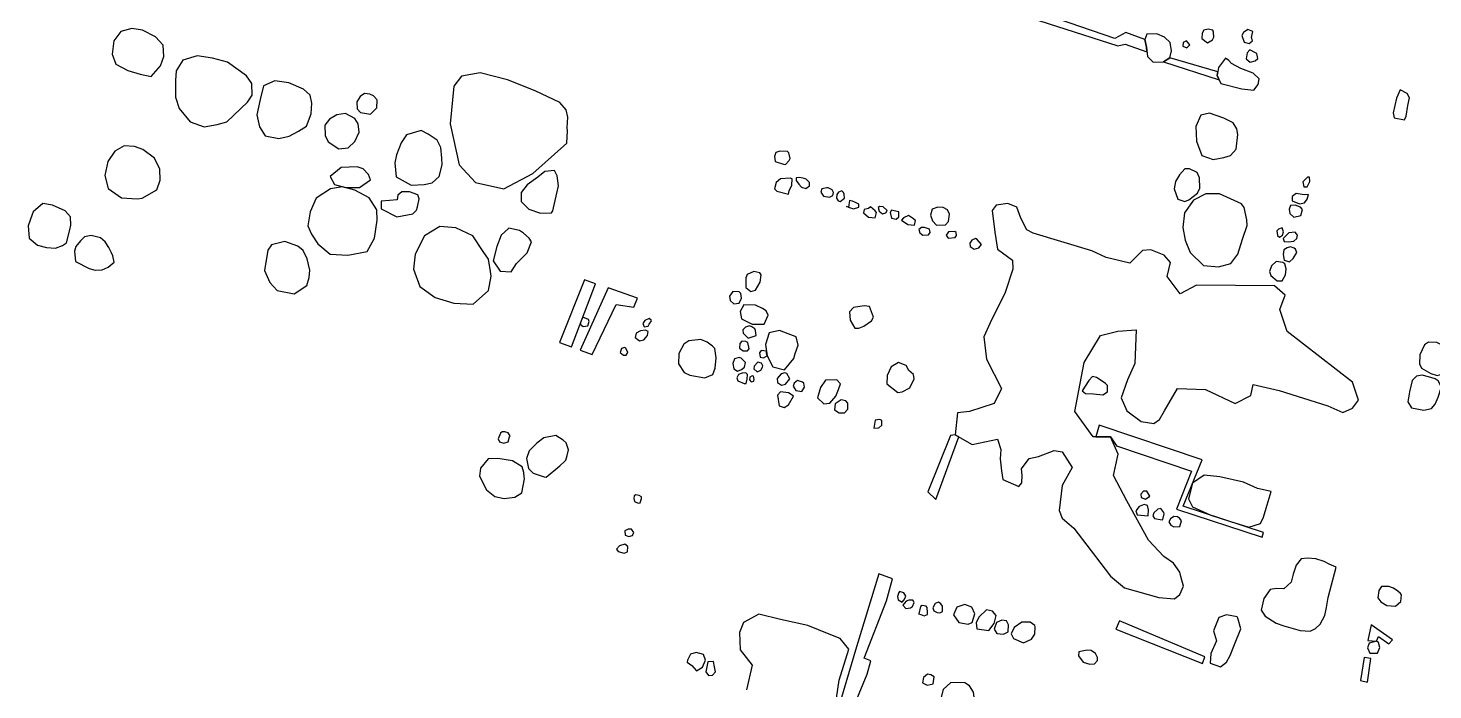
# Model space of a CAD drawing. Extents: x 154 to 1670, y 52 to 1730.
# Drawn here: x 758 to 1290, y 737 to 988 of the extents above; entities that cross this region are included whole.
import ezdxf

# ---------------------------------------------------------------- set-up
doc = ezdxf.new("R2010")
doc.units = 0

msp = doc.modelspace()

# ---------------------------------------------------------------- linework, layer by layer
at = {"layer": ''}
for points in [[(1181.789196, 980.539804), (1181.212349, 983.529824), (1173.918936, 986.204475), (1169.773228, 983.855174), (1075.140493, 1016.430024), (1067.529715, 1020.559764), (1078.469834, 1057.00687), (1089.328118, 1088.529824), (1090.507759, 1094.567748), (1084.469834, 1095.727429), (1066.080613, 1030.683517), (1061.888996, 1017.154575), (1073.505763, 1013.322239), (1127.885004, 994.919046), (1170.90696, 981.144595), (1173.639495, 981.781321), (1181.968836, 978.767349), (1181.789196, 980.539804), (1181.789196, 980.539804)], [(807.855064, 973.537808), (809.212349, 977.084714), (808.87702, 981.330223), (805.968836, 984.459964), (801.026721, 987.052778), (796.980813, 987.733417), (792.815144, 986.599685), (790.24229, 982.952978), (789.521731, 977.891102), (790.994785, 974.104675), (795.477819, 971.769345), (800.140493, 970.37214), (804.405962, 969.473936), (807.855064, 973.537808), (807.855064, 973.537808)], [(1188.244286, 975.096691), (1190.577619, 976.609665), (1191.276222, 979.160563), (1190.719335, 982.330223), (1188.607559, 984.344196), (1185.7373, 985.641601), (1181.950872, 985.463956), (1181.212349, 983.529824), (1181.789196, 980.539804), (1182.126521, 977.072738), (1184.298178, 974.958966), (1188.244286, 975.096691), (1188.244286, 975.096691)], [(1206.803168, 983.318247), (1207.38201, 984.414056), (1207.24229, 986.288307), (1206.885004, 987.044794), (1205.130513, 987.424036), (1203.575623, 987.04679), (1202.898976, 985.891102), (1202.717339, 983.839205), (1204.928916, 982.242399), (1206.803168, 983.318247), (1206.803168, 983.318247)], [(1221.930912, 983.050782), (1221.571631, 984.248387), (1222.130513, 986.579724), (1220.178417, 987.238407), (1218.563647, 986.182519), (1217.984805, 985.00687), (1218.761252, 982.495892), (1220.753268, 981.974934), (1221.930912, 983.050782), (1221.930912, 983.050782)], [(1198.25227, 981.529824), (1196.996781, 983.004874), (1195.721332, 982.308267), (1195.621531, 981.032818), (1197.136501, 980.374136), (1198.25227, 981.529824), (1198.25227, 981.529824)], [(829.387998, 951.264355), (832.996781, 952.318247), (840.892988, 959.709465), (842.587599, 962.398088), (842.571631, 966.843198), (840.539695, 969.693497), (833.268238, 974.859166), (827.587599, 976.398088), (821.769236, 977.276331), (816.368038, 975.625633), (813.773228, 971.56176), (813.633507, 967.935014), (813.549675, 961.695493), (814.982809, 957.310263), (819.164445, 952.346192), (824.505763, 950.370144), (829.387998, 951.264355), (829.387998, 951.264355)], [(1208.589595, 969.805273), (1208.849076, 971.240403), (1190.577619, 976.609665), (1188.244286, 975.096691), (1209.366042, 968.150583), (1208.589595, 969.805273), (1208.589595, 969.805273)], [(1224.174425, 966.388108), (1224.553667, 968.639605), (1222.202369, 970.715453), (1217.619535, 972.529824), (1213.972829, 974.346192), (1213.016741, 975.58172), (1211.723328, 976.459964), (1209.130513, 972.833217), (1208.589595, 969.805273), (1209.962848, 966.815253), (1217.894984, 964.737409), (1222.517739, 964.296291), (1224.174425, 966.388108), (1224.174425, 966.388108)], [(1222.942888, 975.418048), (1223.998777, 976.254375), (1223.601571, 978.168547), (1223.162449, 978.505872), (1221.030713, 979.563756), (1219.994785, 978.388108), (1219.615543, 976.116651), (1221.108557, 974.941002), (1222.942888, 975.418048), (1222.942888, 975.418048)], [(949.080613, 932.707469), (961.920932, 944.180523), (962.202369, 948.905074), (962.082609, 949.980922), (962.324126, 954.106671), (961.76724, 956.817249), (959.298178, 959.607669), (949.952868, 964.07673), (939.511751, 968.248387), (929.090593, 970.865154), (922.054665, 969.651581), (919.162449, 965.807269), (917.739296, 951.517848), (921.100573, 935.931022), (927.393986, 929.330223), (938.116541, 926.913058), (949.080613, 932.707469), (949.080613, 932.707469)], [(856.671431, 946.845194), (860.280214, 948.697489), (863.310154, 950.689505), (865.046681, 955.272339), (865.308158, 959.398088), (864.631511, 962.408068), (862.060653, 964.681521), (856.541691, 967.054774), (851.220334, 967.815253), (846.894984, 965.942998), (845.637499, 960.723437), (844.437898, 954.982918), (845.39199, 950.340203), (847.563647, 947.010862), (852.823128, 945.911062), (856.671431, 946.845194), (856.671431, 946.845194)], [(1280.310154, 954.46196), (1280.890992, 958.527828), (1281.569635, 961.336211), (1280.693387, 963.010862), (1277.924924, 964.368148), (1276.587599, 961.260363), (1275.348078, 955.759365), (1275.72732, 953.845194), (1279.573627, 953.04679), (1280.310154, 954.46196), (1280.310154, 954.46196)], [(889.900972, 957.57174), (890.000773, 960.519844), (889.881012, 960.799285), (888.667439, 962.096691), (887.25227, 962.833217), (885.220334, 963.074734), (883.583607, 961.939006), (882.368038, 959.84719), (882.425922, 957.216451), (883.781212, 955.801281), (887.567639, 955.180523), (889.900972, 957.57174), (889.900972, 957.57174)], [(878.990793, 942.449984), (881.583607, 944.859166), (883.278218, 948.346192), (882.900972, 951.555772), (881.547679, 953.489904), (878.040693, 955.443996), (874.791192, 954.909066), (872.020733, 953.296291), (870.246282, 951.064754), (870.304166, 947.138607), (871.437898, 944.645593), (875.501771, 942.052778), (878.990793, 942.449984), (878.990793, 942.449984)], [(1211.164445, 938.771341), (1213.677419, 939.567748), (1215.731312, 941.899086), (1216.37203, 947.497888), (1216.052669, 949.651581), (1214.679415, 951.845194), (1211.152469, 953.719445), (1205.633507, 955.555772), (1202.423926, 954.761361), (1200.487799, 950.475932), (1200.805164, 944.935014), (1202.715343, 939.513856), (1207.098577, 937.97693), (1211.164445, 938.771341), (1211.164445, 938.771341)], [(907.902968, 928.483916), (910.912948, 929.160563), (913.583607, 931.549784), (914.681411, 935.935014), (914.623527, 938.565752), (914.226322, 942.55178), (912.813148, 945.36216), (909.386002, 947.655573), (906.77722, 948.972938), (901.116541, 947.302279), (899.180413, 944.312259), (897.344086, 939.729425), (896.805164, 936.721441), (897.280214, 931.477928), (902.898976, 928.306271), (907.902968, 928.483916), (907.902968, 928.483916)], [(800.954864, 923.356172), (806.495783, 926.5418), (807.773228, 930.108667), (807.597579, 934.334215), (805.605563, 938.56176), (801.142489, 941.851182), (797.974825, 942.948986), (794.108557, 943.230423), (790.539695, 941.100683), (787.96684, 937.214455), (786.789196, 931.972938), (788.100573, 926.990902), (793.122529, 923.420044), (799.060653, 923.058766), (800.954864, 923.356172), (800.954864, 923.356172)], [(1046.34209, 937.639605), (1046.661451, 938.358168), (1046.144485, 940.469944), (1045.645483, 941.008866), (1042.795184, 941.170543), (1041.202369, 940.633617), (1040.723328, 939.178527), (1040.940892, 937.284315), (1044.108557, 936.186511), (1044.887, 936.126631), (1046.34209, 937.639605), (1046.34209, 937.639605)], [(883.308158, 927.420044), (887.573627, 930.268347), (886.77722, 932.360164), (884.687399, 934.434016), (882.473827, 935.172539), (876.415942, 934.95697), (872.228318, 931.57174), (873.861052, 928.52184), (878.066641, 927.38212), (883.308158, 927.420044), (883.308158, 927.420044)], [(956.168437, 917.757369), (956.685403, 918.533816), (958.164445, 925.188507), (958.843088, 928.078726), (958.248278, 931.865154), (957.33211, 933.799285), (953.683407, 933.442), (950.972829, 931.292299), (946.964844, 928.384116), (944.691391, 925.475932), (944.609555, 922.08671), (947.557659, 919.136611), (951.942888, 917.599685), (956.168437, 917.757369), (956.168437, 917.757369)], [(1197.823128, 922.655573), (1201.072629, 925.284315), (1202.070633, 927.156571), (1201.912948, 931.024834), (1200.958856, 933.03681), (1198.108557, 934.434016), (1196.274226, 934.453976), (1194.320134, 932.164555), (1192.745284, 929.633617), (1192.324126, 926.843198), (1193.617539, 922.99689), (1196.308158, 922.098687), (1197.823128, 922.655573), (1197.823128, 922.655573)], [(886.304166, 903.182519), (889.098577, 908.164555), (890.078617, 914.980922), (889.861052, 918.94699), (886.972829, 923.45198), (881.593587, 926.384116), (876.910952, 927.643597), (872.306162, 926.86715), (866.962848, 923.38212), (864.647479, 918.122639), (863.809156, 912.841201), (865.162449, 909.691501), (867.611551, 906.042798), (872.274226, 902.134615), (878.970833, 901.771341), (886.304166, 903.182519), (886.304166, 903.182519)], [(1046.276222, 926.080722), (1047.254266, 928.232419), (1047.453866, 930.663557), (1046.717339, 930.982918), (1042.990793, 930.627629), (1041.395982, 929.312259), (1040.715343, 926.841201), (1041.593587, 926.042798), (1046.056661, 924.845194), (1046.276222, 926.080722), (1046.276222, 926.080722)], [(1054.050673, 928.050782), (1053.970833, 929.286311), (1052.755264, 930.58172), (1052.018737, 930.841201), (1050.264246, 931.200483), (1048.928916, 931.042798), (1048.968836, 929.98691), (1049.904964, 928.649585), (1050.900972, 927.573736), (1052.613547, 926.954974), (1054.050673, 928.050782), (1054.050673, 928.050782)], [(1062.87702, 924.298287), (1063.136501, 925.553776), (1062.539695, 926.45198), (1061.044685, 927.288307), (1060.527719, 927.310263), (1058.693387, 926.831221), (1058.334106, 925.595693), (1059.250274, 924.100683), (1061.521731, 923.701481), (1062.87702, 924.298287), (1062.87702, 924.298287)], [(1243.667439, 929.647589), (1243.567639, 931.242399), (1242.791192, 931.242399), (1241.114545, 929.489904), (1241.433906, 927.675533), (1242.729316, 927.595693), (1243.667439, 929.647589), (1243.667439, 929.647589)], [(903.531711, 917.364156), (904.96684, 918.799285), (905.405962, 920.094695), (905.94688, 923.044794), (905.487799, 924.617649), (902.320134, 925.715453), (899.449874, 925.777329), (897.894984, 924.5418), (897.595583, 922.769345), (894.665443, 922.51186), (891.555663, 922.214455), (891.575623, 919.344196), (897.471831, 916.272339), (903.531711, 917.364156), (903.531711, 917.364156)], [(1067.30217, 923.360164), (1067.102569, 924.895094), (1066.942888, 925.45198), (1066.306162, 926.110663), (1064.970833, 925.593697), (1064.35207, 924.677529), (1064.25227, 923.40208), (1064.908956, 922.384116), (1065.625523, 922.064754), (1067.30217, 923.360164), (1067.30217, 923.360164)], [(1072.701371, 919.968946), (1072.661451, 921.024834), (1071.485803, 921.703477), (1070.270234, 922.142599), (1069.114545, 922.50188), (1068.735304, 919.990902), (1068.735304, 919.990902), (1068.735304, 919.990902), (1068.735304, 919.990902), (1070.627519, 919.35218), (1072.701371, 919.968946), (1072.701371, 919.968946)], [(1213.815144, 898.5917), (1216.387998, 902.138607), (1218.184405, 907.85717), (1219.960852, 913.03681), (1219.883008, 915.150583), (1218.869036, 919.795293), (1217.773228, 921.230423), (1209.503767, 924.960962), (1204.28221, 925.002878), (1199.597579, 922.593697), (1196.186401, 917.833217), (1195.525723, 912.232419), (1196.419934, 907.370144), (1198.33211, 902.705473), (1203.39199, 897.819245), (1209.030713, 897.338207), (1213.815144, 898.5917), (1213.815144, 898.5917)], [(1241.729316, 921.615653), (1242.707359, 922.970942), (1243.166441, 924.705473), (1241.571631, 924.605673), (1238.521731, 925.06675), (1236.986801, 923.911062), (1237.006761, 922.336211), (1239.795184, 921.138607), (1241.729316, 921.615653), (1241.729316, 921.615653)], [(770.671431, 905.356172), (772.206361, 906.430024), (773.503767, 911.35218), (773.883008, 913.106671), (773.745284, 916.256371), (771.793188, 918.587708), (766.992789, 920.643597), (763.226322, 921.342199), (759.575623, 918.176531), (759.196381, 917.140603), (757.679415, 912.815253), (758.096581, 908.152579), (761.204365, 905.499884), (764.671431, 904.601681), (768.040693, 904.420044), (770.671431, 905.356172), (770.671431, 905.356172)], [(1068.076621, 920.230423), (1068.675423, 920.010862), (1068.735304, 919.990902), (1068.076621, 920.230423), (1068.076621, 920.230423)], [(1079.415942, 917.873138), (1078.859056, 918.589704), (1077.164445, 920.08671), (1076.348078, 919.467948), (1074.693387, 919.030822), (1074.413946, 917.795293), (1076.346082, 916.160563), (1078.91694, 915.879126), (1079.415942, 917.873138), (1079.415942, 917.873138)], [(1082.962848, 917.751381), (1083.42193, 918.687509), (1081.968836, 920.044794), (1080.693387, 920.224435), (1079.994785, 919.845194), (1080.41195, 918.449984), (1081.667439, 917.414056), (1082.962848, 917.751381), (1082.962848, 917.751381)], [(1087.885004, 916.274335), (1087.84708, 918.128627), (1086.112549, 918.567748), (1085.096581, 918.787309), (1084.577619, 917.929026), (1085.094585, 915.817249), (1086.829116, 915.378128), (1087.885004, 916.274335), (1087.885004, 916.274335)], [(1094.22233, 914.875134), (1093.106561, 915.793297), (1091.493787, 916.751381), (1089.639495, 915.835213), (1088.920932, 914.939006), (1091.29219, 913.38212), (1093.863048, 913.122639), (1094.22233, 914.875134), (1094.22233, 914.875134)], [(1105.601571, 913.276331), (1106.659455, 914.549784), (1107.138497, 917.320243), (1106.36205, 918.954974), (1104.707359, 919.833217), (1102.615543, 919.913058), (1100.541691, 919.136611), (1099.823128, 916.925034), (1100.599575, 914.773337), (1102.154465, 913.058766), (1105.601571, 913.276331), (1105.601571, 913.276331)], [(1194.437898, 773.100683), (1195.775224, 776.208467), (1194.821132, 779.89709), (1194.384006, 781.55178), (1192.032709, 784.901082), (1188.387998, 787.533816), (1182.551671, 793.695493), (1174.348078, 808.627629), (1169.210353, 818.216451), (1171.068637, 826.266351), (1168.082609, 832.805273), (1161.563647, 832.869146), (1154.613547, 842.477928), (1158.150473, 861.050782), (1164.354066, 871.232419), (1170.892988, 872.903078), (1177.888996, 873.438008), (1177.384006, 860.603677), (1174.529715, 854.505872), (1172.154465, 847.691501), (1174.324126, 842.707469), (1179.743288, 838.619645), (1184.545683, 837.879126), (1186.699375, 839.43202), (1188.615543, 842.679525), (1193.601571, 851.208467), (1204.144485, 850.823237), (1215.46185, 845.515852), (1221.304166, 848.463956), (1222.202369, 852.707469), (1232.146481, 850.370144), (1250.519735, 844.621641), (1256.258258, 842.126631), (1259.904964, 843.699485), (1262.118537, 846.807269), (1259.871032, 853.545792), (1235.066641, 872.731421), (1232.40197, 881.182519), (1234.376022, 886.523836), (1230.274226, 890.152579), (1200.717339, 890.326231), (1194.577619, 887.100683), (1189.597579, 893.701481), (1190.855064, 898.923038), (1188.485803, 901.673537), (1183.423926, 903.769345), (1180.236302, 903.4919), (1175.489795, 898.731421), (1166.541691, 900.86715), (1161.062649, 903.40208), (1138.783208, 910.050782), (1136.43191, 911.326231), (1134.142489, 915.811261), (1132.571631, 919.958966), (1129.182409, 921.276331), (1124.799176, 920.719445), (1123.32213, 918.667549), (1124.214345, 910.396092), (1125.228318, 904.018846), (1130.986801, 899.849186), (1131.044685, 896.442), (1128.230314, 887.533816), (1122.523727, 876.03681), (1120.108557, 870.797289), (1121.140493, 862.326231), (1126.815144, 851.142599), (1123.962848, 845.483916), (1114.713347, 842.457968), (1110.168437, 842.002878), (1109.288198, 833.573736), (1115.683407, 829.982918), (1125.330114, 831.970942), (1126.525723, 828.062758), (1126.284206, 824.455972), (1126.819136, 819.911062), (1127.276222, 816.683517), (1133.354066, 814.008866), (1134.509755, 815.424036), (1134.671431, 818.274335), (1134.393986, 820.665553), (1137.246282, 824.689505), (1140.873028, 825.406072), (1146.833108, 827.653577), (1149.863048, 827.194495), (1153.585603, 821.192499), (1149.79718, 814.340203), (1148.615543, 804.933018), (1149.849076, 802.062758), (1154.192389, 798.274335), (1162.477819, 787.507868), (1168.114545, 779.990902), (1173.453866, 775.583716), (1186.525723, 771.889106), (1192.443886, 771.447988), (1194.437898, 773.100683), (1194.437898, 773.100683)], [(1240.37203, 916.753377), (1240.930912, 918.98691), (1240.174425, 919.923038), (1238.140493, 920.701481), (1236.387998, 920.623637), (1235.908956, 919.168547), (1236.106561, 917.553776), (1237.621531, 916.098687), (1240.37203, 916.753377), (1240.37203, 916.753377)], [(932.316142, 888.272339), (933.216341, 893.733417), (932.996781, 895.585712), (932.28221, 900.170543), (930.210353, 903.120643), (926.328118, 909.062758), (919.910952, 912.134615), (913.773228, 912.635613), (907.972829, 909.072738), (904.519735, 902.058766), (903.879016, 896.477928), (906.228318, 889.819245), (912.066641, 885.731421), (919.080613, 883.575732), (926.473827, 883.152579), (932.316142, 888.272339), (932.316142, 888.272339)], [(942.825124, 898.569744), (946.992789, 902.653577), (948.627519, 906.759365), (947.711351, 908.174535), (945.561651, 910.008866), (943.96684, 911.126631), (939.960852, 911.964954), (937.070633, 909.356172), (935.453866, 904.992898), (933.976821, 899.55178), (936.725324, 895.663557), (940.869036, 895.40208), (942.825124, 898.569744), (942.825124, 898.569744)], [(1099.082609, 909.45198), (1099.701371, 910.368148), (1099.46185, 911.643597), (1097.569635, 912.222439), (1096.513747, 912.184515), (1095.475823, 911.428028), (1095.815144, 910.150583), (1096.970833, 909.374136), (1099.082609, 909.45198), (1099.082609, 909.45198)], [(1233.41195, 909.324235), (1233.751272, 910.559764), (1233.294186, 912.134615), (1231.779216, 911.577728), (1231.220334, 910.998886), (1231.437898, 909.124635), (1232.276222, 908.507868), (1233.41195, 909.324235), (1233.41195, 909.324235)], [(785.773228, 896.180523), (788.066641, 897.174535), (790.298178, 899.06675), (789.761252, 901.519844), (789.304166, 902.655573), (788.328118, 904.689505), (786.855064, 906.821241), (785.082609, 908.338207), (781.575623, 909.156571), (779.122529, 908.619645), (777.507759, 907.204475), (775.733308, 904.974934), (775.294186, 903.240403), (775.689395, 899.314255), (780.890992, 896.659565), (783.122529, 896.020842), (785.773228, 896.180523), (785.773228, 896.180523)], [(863.358058, 890.280323), (864.316142, 893.210463), (864.477819, 896.038806), (863.543687, 900.324235), (861.930912, 903.455972), (860.018737, 905.150583), (854.976821, 906.90707), (850.012749, 905.673537), (848.557659, 903.641601), (847.278218, 895.909066), (849.308158, 891.384116), (852.156461, 888.35218), (858.593587, 887.094695), (863.358058, 890.280323), (863.358058, 890.280323)], [(1109.186401, 908.370144), (1109.705363, 909.228427), (1109.605563, 910.384116), (1109.128517, 910.643597), (1106.75726, 910.543796), (1105.779216, 909.250383), (1106.615543, 908.212459), (1109.186401, 908.370144), (1109.186401, 908.370144)], [(1118.172429, 904.559764), (1119.210353, 905.735413), (1117.617539, 907.729425), (1116.898976, 908.048786), (1115.543687, 907.469944), (1114.785204, 906.314255), (1114.865044, 904.998886), (1116.399974, 904.062758), (1118.172429, 904.559764), (1118.172429, 904.559764)], [(1237.715343, 907.028826), (1238.733308, 908.044794), (1238.992789, 909.300283), (1238.196381, 910.497888), (1235.763248, 910.140603), (1234.567639, 909.084714), (1233.591591, 908.068746), (1234.028717, 906.851182), (1235.583607, 906.771341), (1237.715343, 907.028826), (1237.715343, 907.028826)], [(1237.413946, 900.47194), (1238.849076, 902.783317), (1238.23231, 904.040802), (1237.795184, 904.398088), (1236.419934, 904.85717), (1235.124525, 904.519844), (1233.90696, 903.723437), (1233.547679, 901.968946), (1234.044685, 899.777329), (1236.016741, 899.178527), (1237.413946, 900.47194), (1237.413946, 900.47194)], [(1033.501771, 888.499884), (1035.256262, 891.527828), (1035.677419, 894.298287), (1035.118537, 895.034814), (1032.86704, 895.495892), (1030.376022, 894.360164), (1029.85706, 893.164555), (1029.875024, 889.517848), (1031.74728, 887.982918), (1033.501771, 888.499884), (1033.501771, 888.499884)], [(1234.539695, 894.276331), (1234.761252, 896.567748), (1234.304166, 898.50188), (1233.425922, 898.941002), (1230.894984, 899.380124), (1229.240294, 897.727429), (1228.44189, 895.533816), (1228.978817, 893.958966), (1231.370034, 891.964954), (1233.184405, 891.944994), (1234.539695, 894.276331), (1234.539695, 894.276331)], [(972.894984, 890.921042), (968.631511, 892.398088), (959.212349, 868.647589), (963.695383, 866.970942), (972.894984, 890.921042), (972.894984, 890.921042)], [(980.703367, 883.024834), (987.380014, 881.984914), (988.717339, 885.453976), (977.657459, 889.284315), (967.062649, 865.713457), (971.545683, 864.03681), (980.703367, 883.024834), (980.703367, 883.024834)], [(1027.320134, 883.519844), (1028.238298, 885.41206), (1027.920932, 887.226431), (1027.26225, 887.885114), (1024.950872, 888.004874), (1023.695383, 886.192499), (1023.873028, 884.577728), (1025.348078, 883.302279), (1027.320134, 883.519844), (1027.320134, 883.519844)], [(1038.380014, 878.931022), (1037.543687, 880.685513), (1036.128517, 881.50188), (1033.517739, 882.739405), (1029.114545, 882.960962), (1027.697379, 880.390104), (1028.174425, 877.579724), (1032.200373, 875.605673), (1036.823128, 875.603677), (1038.380014, 878.931022), (1038.380014, 878.931022)], [(1074.591591, 874.845194), (1077.46185, 876.85717), (1078.280214, 878.252379), (1076.76724, 882.318247), (1074.733308, 882.559764), (1070.647479, 881.843198), (1069.192389, 880.250383), (1069.389994, 877.060762), (1071.122529, 874.090702), (1072.677419, 874.030822), (1074.591591, 874.845194), (1074.591591, 874.845194)], [(969.87702, 874.879126), (970.455862, 876.553776), (970.198377, 877.390104), (968.026721, 878.248387), (968.006761, 878.168547), (967.467838, 876.773337), (967.008757, 875.579724), (968.104565, 874.721441), (969.87702, 874.879126), (969.87702, 874.879126)], [(992.8371, 874.807269), (993.156461, 875.525832), (994.034705, 876.841201), (993.934904, 877.118647), (993.256262, 877.697489), (991.543687, 877.000882), (990.785204, 875.845194), (991.30217, 874.529824), (992.8371, 874.807269), (992.8371, 874.807269)], [(1033.751272, 871.300283), (1033.533707, 873.172539), (1033.294186, 873.751381), (1032.158457, 874.509864), (1031.182409, 874.889106), (1029.76724, 874.390104), (1028.711351, 873.473936), (1028.869036, 872.138607), (1030.741292, 870.264355), (1033.751272, 871.300283), (1033.751272, 871.300283)], [(991.140493, 869.607669), (992.535703, 871.320243), (992.835104, 872.735413), (991.819136, 873.294295), (989.92692, 872.99689), (988.27223, 872.200483), (987.833108, 870.465952), (989.585603, 869.228427), (991.140493, 869.607669), (991.140493, 869.607669)], [(1017.30217, 856.519844), (1018.260254, 858.931022), (1018.541691, 862.797289), (1018.044685, 866.344196), (1017.188397, 867.222439), (1015.156461, 868.777329), (1012.725324, 869.715453), (1008.180413, 869.200483), (1006.346082, 867.925034), (1004.471831, 864.398088), (1004.310154, 860.4919), (1006.479815, 857.262359), (1008.671431, 856.264355), (1014.33211, 855.226431), (1017.30217, 856.519844), (1017.30217, 856.519844)], [(1031.118537, 866.178527), (1030.561651, 868.569744), (1029.885004, 869.048786), (1028.330114, 869.130623), (1027.531711, 868.232419), (1027.491791, 866.420044), (1028.7872, 865.46196), (1030.519735, 865.442), (1031.118537, 866.178527), (1031.118537, 866.178527)], [(1048.036701, 862.601681), (1048.615543, 864.455972), (1049.633507, 867.623637), (1048.879016, 870.813257), (1045.928916, 871.931022), (1042.581611, 873.208467), (1038.755264, 872.234415), (1037.318138, 867.829225), (1037.892988, 863.523836), (1040.084605, 859.338207), (1044.567639, 858.300283), (1048.036701, 862.601681), (1048.036701, 862.601681)], [(1292.8371, 856.378128), (1295.647479, 857.274335), (1296.705363, 859.04679), (1296.407958, 862.156571), (1295.849076, 863.232419), (1295.092589, 864.609665), (1294.615543, 867.240403), (1291.82712, 868.595693), (1288.717339, 868.737409), (1287.202369, 867.741401), (1285.445882, 863.93701), (1285.266242, 860.567748), (1286.122529, 858.833217), (1289.547679, 856.899086), (1291.998777, 856.120643), (1292.8371, 856.378128), (1292.8371, 856.378128)], [(985.058657, 864.767349), (984.28221, 866.42204), (983.805164, 866.681521), (982.687399, 866.302279), (982.208357, 864.849186), (983.483807, 863.871142), (984.519735, 863.831221), (985.058657, 864.767349), (985.058657, 864.767349)], [(1037.892988, 863.523836), (1037.735304, 864.721441), (1037.655463, 865.298287), (1035.701371, 865.557768), (1035.084605, 864.641601), (1035.34209, 863.00687), (1036.597579, 862.747389), (1037.892988, 863.523836), (1037.892988, 863.523836)], [(1028.264246, 858.428028), (1029.32213, 859.324235), (1029.701371, 861.07673), (1028.046681, 862.731421), (1027.310154, 862.970942), (1025.615543, 862.374136), (1024.89698, 860.681521), (1025.334106, 858.587708), (1026.729316, 857.691501), (1028.264246, 858.428028), (1028.264246, 858.428028)], [(1035.539695, 858.124635), (1036.136501, 859.300283), (1036.238298, 859.799285), (1035.839096, 860.835213), (1034.344086, 861.154575), (1033.048677, 859.601681), (1032.928916, 858.583716), (1034.182409, 857.527828), (1035.539695, 858.124635), (1035.539695, 858.124635)], [(1089.086601, 849.865154), (1092.016741, 851.420044), (1093.673427, 854.827229), (1093.376022, 856.519844), (1091.701371, 858.03681), (1090.627519, 859.911062), (1087.717339, 861.04679), (1085.006761, 859.354176), (1083.409954, 856.08671), (1083.368038, 852.978926), (1087.471831, 849.667549), (1089.086601, 849.865154), (1089.086601, 849.865154)], [(1030.316142, 854.759365), (1030.535703, 856.493896), (1029.799176, 857.170543), (1028.463846, 857.012858), (1027.108557, 856.434016), (1026.429914, 855.260363), (1026.7872, 854.062758), (1029.198377, 853.104675), (1029.976821, 853.044794), (1030.316142, 854.759365), (1030.316142, 854.759365)], [(1032.82712, 853.901082), (1033.066641, 854.637609), (1032.7872, 855.813257), (1032.310154, 856.012858), (1031.31215, 855.436012), (1031.192389, 854.420044), (1031.888996, 853.661561), (1032.82712, 853.901082), (1032.82712, 853.901082)], [(1044.922928, 852.779325), (1046.577619, 854.791301), (1045.344086, 856.863158), (1044.607559, 857.102679), (1043.23231, 856.785313), (1041.735304, 855.012858), (1041.914944, 853.398088), (1043.387998, 852.479924), (1044.922928, 852.779325), (1044.922928, 852.779325)], [(1052.098577, 851.619645), (1051.839096, 853.254375), (1051.38201, 853.5917), (1049.427918, 854.270343), (1048.172429, 853.234415), (1047.813148, 851.998886), (1048.789196, 850.404076), (1051.080613, 850.084714), (1052.098577, 851.619645), (1052.098577, 851.619645)], [(1061.741292, 845.595693), (1063.954864, 848.264355), (1065.012749, 850.755373), (1065.731312, 852.96695), (1064.296182, 854.48192), (1060.070633, 854.306271), (1058.196381, 851.575732), (1057.018737, 847.629625), (1059.407958, 845.298287), (1061.741292, 845.595693), (1061.741292, 845.595693)], [(1166.934904, 849.925034), (1166.974825, 852.258367), (1166.258258, 853.014854), (1164.226322, 854.4919), (1162.831112, 855.388108), (1161.336102, 855.709465), (1159.960852, 854.174535), (1157.407958, 850.270343), (1158.603567, 849.312259), (1161.693387, 849.110663), (1165.280214, 848.711461), (1166.934904, 849.925034), (1166.934904, 849.925034)], [(1289.920932, 843.585712), (1291.216341, 845.238407), (1292.374026, 847.869146), (1293.471831, 851.376132), (1293.491791, 851.895094), (1292.378018, 854.04679), (1291.22233, 854.805273), (1288.771232, 855.583716), (1286.280214, 856.182519), (1284.126521, 855.845194), (1282.471831, 854.192499), (1281.493787, 849.96695), (1280.873028, 846.180523), (1282.228318, 843.88711), (1287.010753, 842.988906), (1289.920932, 843.585712), (1289.920932, 843.585712)], [(1046.074625, 844.944994), (1047.910952, 848.232419), (1046.715343, 849.170543), (1045.998777, 849.509864), (1042.948876, 849.968946), (1041.890992, 848.693497), (1042.427918, 844.587708), (1044.399974, 843.988906), (1046.074625, 844.944994), (1046.074625, 844.944994)], [(1067.320134, 841.984914), (1068.475823, 843.320243), (1068.517739, 845.57174), (1067.739296, 846.507868), (1065.986801, 846.889106), (1063.753268, 845.354176), (1063.533707, 843.042798), (1065.226322, 841.90707), (1067.320134, 841.984914), (1067.320134, 841.984914)], [(1080.250274, 836.238407), (1081.447878, 837.294295), (1081.407958, 839.048786), (1080.711351, 839.465952), (1078.89698, 839.148587), (1078.358058, 836.120643), (1080.250274, 836.238407), (1080.250274, 836.238407)], [(1226.200373, 796.52184), (1195.631511, 806.583716), (1202.914944, 824.118647), (1163.898976, 837.312259), (1162.561651, 832.84719), (1168.082609, 832.805273), (1170.45187, 829.495892), (1198.82712, 819.855174), (1193.100573, 805.368148), (1225.699375, 794.829225), (1226.200373, 796.52184), (1226.200373, 796.52184)], [(939.701371, 830.929026), (940.260254, 832.803277), (940.459854, 833.280323), (939.703367, 834.318247), (938.487799, 834.737409), (937.429914, 834.697489), (936.813148, 834.218447), (935.934904, 832.06675), (936.41195, 830.990902), (938.126521, 830.47194), (939.701371, 830.929026), (939.701371, 830.929026)], [(959.268238, 821.811261), (961.202369, 823.583716), (961.539695, 824.022838), (962.158457, 825.715453), (962.639495, 827.96695), (961.703367, 830.599685), (960.607559, 831.615653), (957.859056, 833.41206), (953.214345, 832.455972), (950.541691, 830.505872), (947.651471, 827.537808), (946.693387, 824.607669), (947.467838, 820.781321), (949.200373, 819.126631), (953.346082, 817.727429), (954.102569, 817.567748), (959.268238, 821.811261), (959.268238, 821.811261)], [(1110.643487, 832.815253), (1109.288198, 833.573736), (1107.513747, 833.294295), (1098.853068, 811.933018), (1101.841092, 809.142599), (1110.643487, 832.815253), (1110.643487, 832.815253)], [(942.240294, 809.960962), (944.853068, 811.673537), (945.871032, 816.935014), (945.853068, 817.731421), (945.673427, 819.326231), (945.076621, 821.459964), (941.37203, 823.793297), (935.791192, 824.613657), (932.124525, 824.515852), (929.192389, 820.948986), (928.811152, 817.901082), (931.559655, 812.717449), (934.707359, 810.224435), (938.214345, 809.505872), (942.240294, 809.960962), (942.240294, 809.960962)], [(1225.004765, 800.010862), (1226.122529, 802.40208), (1227.180413, 805.829225), (1229.016741, 812.06675), (1223.87702, 813.304275), (1218.595583, 815.619645), (1209.627519, 817.677529), (1203.649475, 818.318247), (1199.184405, 815.250383), (1197.685403, 809.292299), (1199.218337, 806.262359), (1206.152469, 803.170543), (1213.246282, 800.813257), (1220.639495, 798.657569), (1225.004765, 800.010862), (1225.004765, 800.010862)], [(989.813148, 807.865154), (990.33211, 809.497888), (990.27223, 810.03681), (989.435902, 810.635613), (988.160453, 810.815253), (987.561651, 810.416052), (987.34209, 809.420044), (987.641491, 808.324235), (988.996781, 807.685513), (989.813148, 807.865154), (989.813148, 807.865154)], [(1182.998777, 810.336211), (1181.902968, 812.210463), (1180.687399, 812.210463), (1179.589595, 811.134615), (1179.729316, 809.799285), (1181.46185, 809.260363), (1182.998777, 810.336211), (1182.998777, 810.336211)], [(1182.537699, 805.214455), (1182.158457, 806.769345), (1180.942888, 807.188507), (1179.030713, 806.45198), (1177.733308, 804.819245), (1178.270234, 803.224435), (1182.395982, 802.883118), (1182.537699, 805.214455), (1182.537699, 805.214455)], [(1188.016741, 801.443996), (1188.475823, 803.617649), (1188.415942, 804.154575), (1187.160453, 805.631621), (1186.064645, 805.43202), (1184.569635, 804.07673), (1184.210353, 802.841201), (1184.7872, 801.865154), (1187.75726, 801.406072), (1188.016741, 801.443996), (1188.016741, 801.443996)], [(1194.471831, 798.891102), (1195.090593, 801.022838), (1194.413946, 801.939006), (1193.497779, 802.577728), (1192.182409, 802.579724), (1190.885004, 801.801281), (1190.208357, 800.647589), (1190.984805, 799.350184), (1192.160453, 798.751381), (1194.471831, 798.891102), (1194.471831, 798.891102)], [(986.81714, 795.469944), (987.395982, 796.565752), (986.519735, 797.801281), (985.244286, 797.881122), (983.968836, 797.204475), (984.066641, 795.609665), (985.521731, 795.050782), (986.81714, 795.469944), (986.81714, 795.469944)], [(984.920932, 789.252379), (985.080613, 791.304275), (984.024725, 792.122639), (981.892988, 791.525832), (980.775224, 790.290303), (981.453866, 789.354176), (983.665443, 788.715453), (984.920932, 789.252379), (984.920932, 789.252379)], [(1245.851072, 760.180525), (1247.667439, 761.813259), (1249.40197, 765.100685), (1250.020733, 768.090704), (1250.641491, 771.877132), (1253.657459, 783.434016), (1251.026721, 784.5917), (1249.154465, 785.589704), (1245.964844, 786.607669), (1242.89698, 786.88711), (1240.384006, 786.549784), (1238.569635, 784.140603), (1237.41195, 780.731421), (1236.633507, 777.763357), (1233.920932, 775.192499), (1231.070633, 775.354176), (1228.719335, 774.97693), (1226.266242, 771.569744), (1225.328118, 767.06675), (1226.781212, 764.85318), (1230.924924, 762.160565), (1233.835104, 761.122641), (1240.012749, 759.406074), (1243.879016, 759.124637), (1245.851072, 760.180525), (1245.851072, 760.180525)], [(1075.819136, 742.88711), (1077.296182, 747.909066), (1074.665443, 748.88711), (1083.186401, 770.627629), (1085.443886, 778.95697), (1080.28221, 780.913058), (1071.87702, 753.234415), (1059.280214, 711.046792), (1062.268238, 709.871144), (1075.819136, 742.88711), (1075.819136, 742.88711)], [(1089.843088, 771.002878), (1090.581611, 772.416052), (1089.805164, 773.693497), (1088.172429, 774.212459), (1087.813148, 773.773337), (1087.334106, 772.298287), (1087.671431, 771.002878), (1089.086601, 770.204475), (1089.843088, 771.002878), (1089.843088, 771.002878)], [(1278.224326, 770.44799), (1278.483807, 772.998888), (1278.166441, 773.495894), (1277.030713, 774.334217), (1275.435902, 775.451982), (1273.743288, 776.150585), (1270.873028, 776.150585), (1269.855064, 774.617651), (1269.455862, 771.827231), (1270.609555, 770.292301), (1272.920932, 768.855176), (1276.170433, 768.595695), (1278.224326, 770.44799), (1278.224326, 770.44799)], [(1092.274226, 767.970942), (1093.090593, 768.569744), (1093.669435, 770.022838), (1093.152469, 770.921042), (1091.657459, 770.881122), (1090.621531, 770.483916), (1089.423926, 768.988906), (1090.519735, 767.733417), (1092.274226, 767.970942), (1092.274226, 767.970942)], [(1098.729316, 765.495892), (1098.711351, 766.274335), (1098.591591, 768.126631), (1098.254266, 768.625633), (1096.739296, 768.865154), (1096.040693, 768.487908), (1095.481811, 765.737409), (1095.32213, 765.797289), (1096.198377, 765.457968), (1097.413946, 764.939006), (1098.729316, 765.495892), (1098.729316, 765.495892)], [(1104.389994, 766.669545), (1104.45187, 768.663557), (1103.755264, 769.499884), (1102.9369, 770.198487), (1101.701371, 769.679525), (1100.823128, 768.02683), (1101.202369, 766.911062), (1102.378018, 766.212459), (1103.413946, 766.172539), (1104.389994, 766.669545), (1104.389994, 766.669545)], [(1115.729316, 762.497888), (1116.647479, 765.687509), (1115.531711, 768.278327), (1112.863048, 769.276331), (1109.853068, 768.240403), (1108.555663, 765.37214), (1110.667439, 762.50188), (1114.194385, 761.861162), (1115.729316, 762.497888), (1115.729316, 762.497888)], [(1124.000773, 762.074734), (1124.719335, 765.064754), (1123.403966, 766.719445), (1121.172429, 767.278327), (1118.142489, 764.430024), (1117.164445, 762.278327), (1117.481811, 760.04679), (1121.964844, 759.366152), (1124.000773, 762.074734), (1124.000773, 762.074734)], [(1064.194385, 733.765353), (1065.194385, 740.601681), (1068.94688, 752.338207), (1065.621531, 756.426032), (1061.395982, 757.962958), (1053.306162, 761.334215), (1042.984805, 763.57174), (1034.773228, 765.549784), (1028.912948, 762.503876), (1027.495783, 758.637609), (1027.691391, 752.080722), (1032.212349, 746.258367), (1030.096581, 736.873138)], [(1129.360054, 758.942998), (1129.459854, 761.533816), (1128.743288, 763.090702), (1126.970833, 763.370144), (1124.85706, 762.414056), (1123.998777, 759.982918), (1125.034705, 758.288307), (1127.605563, 758.008866), (1129.360054, 758.942998), (1129.360054, 758.942998)], [(1138.166441, 756.068746), (1139.463846, 758.062758), (1139.505763, 760.753377), (1139.445882, 761.290303), (1137.611551, 762.547788), (1134.483807, 762.587708), (1131.611551, 760.577728), (1130.515743, 758.186511), (1131.35207, 756.35218), (1135.196381, 754.775333), (1138.166441, 756.068746), (1138.166441, 756.068746)], [(1203.912948, 749.380126), (1171.533707, 763.108667), (1170.176421, 759.899086), (1203.034705, 746.849188), (1203.912948, 749.380126), (1203.912948, 749.380126)], [(1212.084605, 747.402082), (1213.479815, 749.97294), (1215.216341, 754.056772), (1217.511751, 760.094697), (1216.437898, 764.140603), (1216.118537, 764.659565), (1212.092589, 765.398088), (1209.26225, 764.344196), (1207.146481, 759.302281), (1208.28221, 755.495894), (1206.226322, 750.713459), (1205.904964, 747.026832), (1209.791192, 745.609667), (1212.084605, 747.402082), (1212.084605, 747.402082)], [(1275.066641, 755.819247), (1266.918936, 761.523838), (1265.779216, 755.665555), (1268.968836, 755.404078), (1269.76724, 757.078728), (1273.731312, 754.326233), (1275.066641, 755.819247), (1275.066641, 755.819247)], [(1162.018737, 746.829225), (1163.156461, 748.084714), (1163.196381, 749.120643), (1162.499775, 750.735413), (1160.785204, 751.793297), (1159.270234, 752.012858), (1156.182409, 751.356172), (1155.940892, 749.841201), (1157.793188, 747.449984), (1160.244286, 746.691501), (1162.018737, 746.829225), (1162.018737, 746.829225)], [(1269.324126, 750.821243), (1270.30217, 752.95298), (1269.805164, 754.807271), (1268.968836, 755.404078), (1266.198377, 754.609667), (1265.579615, 752.895096), (1266.435902, 750.801283), (1269.324126, 750.821243), (1269.324126, 750.821243)], [(1013.378018, 745.569744), (1014.535703, 748.200483), (1013.759256, 750.354176), (1011.030713, 751.092699), (1008.89698, 750.416052), (1007.719335, 748.124635), (1007.559655, 747.386112), (1009.413946, 746.190503), (1011.086601, 744.156571), (1013.378018, 745.569744), (1013.378018, 745.569744)], [(1017.264246, 742.459964), (1018.360054, 743.753377), (1017.982809, 745.667549), (1017.585603, 747.641601), (1015.45187, 747.5418), (1014.653467, 743.795293), (1015.669435, 742.360164), (1017.264246, 742.459964), (1017.264246, 742.459964)], [(1266.892988, 748.789307), (1264.36205, 749.148589), (1262.883008, 740.479926), (1265.631511, 739.821243), (1266.892988, 748.789307), (1266.892988, 748.789307)], [(1100.928916, 739.248387), (1101.288198, 741.87713), (1100.054665, 742.655573), (1098.799176, 742.835213), (1097.22233, 741.601681), (1096.883008, 739.567748), (1098.617539, 738.691501), (1100.928916, 739.248387), (1100.928916, 739.248387)], [(1114.875024, 729.274337), (1115.972829, 732.443998), (1116.43191, 734.176533), (1116.214345, 736.050782), (1114.679415, 738.384116), (1112.84708, 739.539804), (1107.625523, 739.683517), (1104.655463, 737.072738), (1103.256262, 731.633617), (1104.212349, 728.284317), (1107.380014, 727.186513), (1114.875024, 729.274337), (1114.875024, 729.274337)]]:
    msp.add_lwpolyline(points, dxfattribs=at)

doc.saveas('drawing.dxf')
